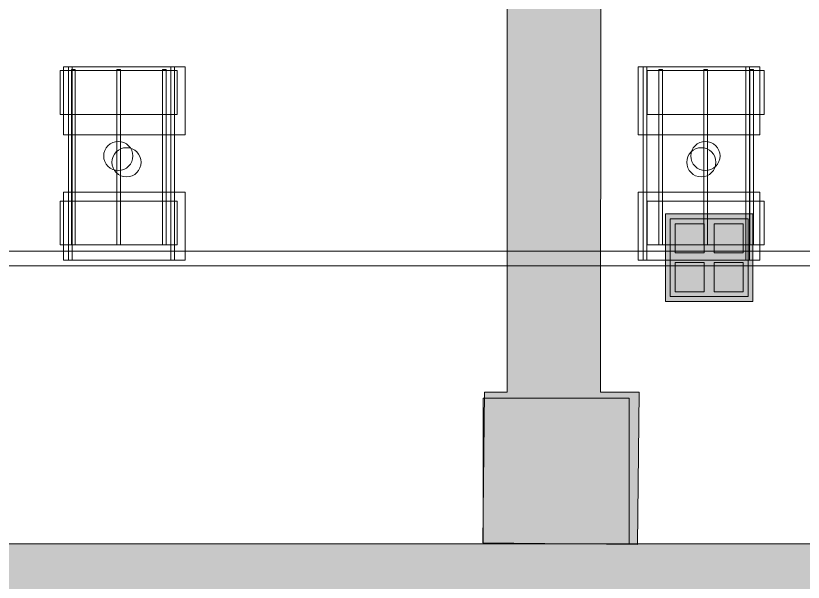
# Model space of a CAD drawing. Header units: inches. Extents: x -10671 to 1761, y -674 to 7170.
# Drawn here: x -3183.2 to -2859.6, y 964.8 to 1197.8 of the extents above; entities that cross this region are included whole.
import ezdxf

# ---------------------------------------------------------------- set-up
doc = ezdxf.new("R2010")
doc.units = ezdxf.units.IN
doc.header["$LTSCALE"] = 19.2
doc.header["$MEASUREMENT"] = 0
for name, color, linetype, lineweight, true_color in [('DWG-bldg-utility box', 3, 'Continuous', 18, 0x00ff00), ('PDF', 6, 'Continuous', 5, 0xff00ff), ('Venue-Ceiling-HVAC', 7, 'Continuous', 5, 0xbbbbbb), ('Venue-NO HANG ZONE', 7, 'Continuous', 15, 0xdd0000), ('Venue-Rigging Steel-High', 7, 'Continuous', 5, 0x800000)]:
    doc.layers.add(name, color=color, linetype=linetype, lineweight=lineweight, true_color=true_color)
doc.layers.add('Venue-Ceiling-Lights', color=7, linetype='Continuous', lineweight=5)
doc.layers.add('Venue-Floor Pockets', color=7, linetype='Continuous', lineweight=5)

# ---------------------------------------------------------------- blocks, each defined once
blk = doc.blocks.new('FLOORBOX')
at = {"layer": 'Venue-Floor Pockets', "linetype": 'Continuous', "lineweight": 0, "true_color": 0xaaaaaa}
blk.add_hatch(color=253, dxfattribs=at).paths.add_polyline_path([(-18, 18), (18, 18), (18, -18), (-18, -18)])
at = {"layer": 'Venue-Floor Pockets', "linetype": 'Continuous', "lineweight": 0, "true_color": 0xbbbbbb}
blk.add_hatch(color=9, dxfattribs=at).paths.add_polyline_path([(-16, 16), (16, 16), (16, -16), (-16, -16)])
at = {"layer": 'Venue-Floor Pockets', "linetype": 'Continuous', "lineweight": 0, "true_color": 0xdddddd}
for points in [[(-14, 14), (-2, 14), (-2, 2), (-14, 2)], [(2, 14), (14, 14), (14, 2), (2, 2)], [(-14, -2), (-2, -2), (-2, -14), (-14, -14)], [(2, -2), (14, -2), (14, -14), (2, -14)]]:
    blk.add_hatch(color=254, dxfattribs=at).paths.add_polyline_path(points)
at = {"layer": 'Venue-Floor Pockets', "color": 7, "linetype": 'Continuous', "lineweight": 5, "flags": 128}
for points in [[(-18, 18), (18, 18), (18, -18), (-18, -18)], [(-16, 16), (16, 16), (16, -16), (-16, -16)], [(-14, 14), (-2, 14), (-2, 2), (-14, 2)], [(2, 14), (14, 14), (14, 2), (2, 2)], [(-14, -2), (-2, -2), (-2, -14), (-14, -14)], [(2, -2), (14, -2), (14, -14), (2, -14)]]:
    blk.add_lwpolyline(points, close=True, dxfattribs=at)
blk = doc.blocks.new('Group-1334-1')
at = {"layer": 'Venue-Ceiling-HVAC'}
for points in [[(-2991.11, 980.57, 360.05), (-2991.11, 980.57, 390.05), (-2991.11, 1040.57, 390.05), (-2991.11, 1040.57, 360.05)], [(-2931.11, 980.57, 360.05), (-2991.11, 980.57, 360.05), (-2991.11, 1040.57, 360.05), (-2931.11, 1040.57, 360.05)], [(-2931.11, 980.57, 390.05), (-2991.11, 980.57, 390.05), (-2991.11, 1040.57, 390.05), (-2931.11, 1040.57, 390.05)], [(-2991.11, 1040.57, 360.05), (-2991.11, 1040.57, 390.05), (-2931.11, 1040.57, 390.05), (-2931.11, 1040.57, 360.05)], [(-2931.11, 1040.57, 360.05), (-2931.11, 1040.57, 390.05), (-2931.11, 980.57, 390.05), (-2931.11, 980.57, 360.05)], [(-2931.11, 980.57, 360.05), (-2931.11, 980.57, 390.05), (-2991.11, 980.57, 390.05), (-2991.11, 980.57, 360.05)]]:
    blk.add_3dface(points, dxfattribs=at)
blk = doc.blocks.new('Group-1521-1')
at = {"layer": 'PDF'}
for points, invisible_edges in [([(-2905.7, 1138.95, 398), (-2904.8, 1143.45, 398), (-2902.11, 1145.66, 398), (-2905.7, 1138.95, 398)], 15), ([(-2905.7, 1138.95, 398), (-2902.11, 1145.66, 398), (-2897.52, 1145.66, 398), (-2905.7, 1138.95, 398)], 15), ([(-2905.7, 1138.95, 398), (-2897.52, 1145.66, 398), (-2893.93, 1138.95, 398), (-2905.7, 1138.95, 398)], 15), ([(-2902.11, 1145.66, 388), (-2904.8, 1143.45, 388), (-2905.7, 1141.29, 388), (-2902.11, 1145.66, 388)], 15), ([(-2893.93, 1141.29, 388), (-2902.11, 1145.66, 388), (-2905.7, 1141.29, 388), (-2893.93, 1141.29, 388)], 15), ([(-2904.8, 1143.45, 398), (-2904.05, 1144.36, 398), (-2902.11, 1145.66, 398), (-2904.8, 1143.45, 398)], 14), ([(-2902.11, 1145.66, 388), (-2904.05, 1144.36, 388), (-2904.8, 1143.45, 388), (-2902.11, 1145.66, 388)], 13), ([(-2904.05, 1144.36, 398), (-2903.15, 1145.11, 398), (-2902.11, 1145.66, 398), (-2904.05, 1144.36, 398)], 12), ([(-2902.11, 1145.66, 388), (-2903.15, 1145.11, 388), (-2904.05, 1144.36, 388), (-2902.11, 1145.66, 388)], 12), ([(-2902.11, 1145.66, 398), (-2900.98, 1146, 398), (-2899.81, 1146.12, 398), (-2902.11, 1145.66, 398)], 12), ([(-2902.11, 1145.66, 398), (-2899.81, 1146.12, 398), (-2897.52, 1145.66, 398), (-2902.11, 1145.66, 398)], 15), ([(-2899.81, 1146.12, 388), (-2900.98, 1146, 388), (-2902.11, 1145.66, 388), (-2899.81, 1146.12, 388)], 12), ([(-2897.52, 1145.66, 388), (-2899.81, 1146.12, 388), (-2902.11, 1145.66, 388), (-2897.52, 1145.66, 388)], 15), ([(-2893.93, 1141.29, 388), (-2897.52, 1145.66, 388), (-2902.11, 1145.66, 388), (-2893.93, 1141.29, 388)], 15), ([(-2899.81, 1146.12, 398), (-2898.64, 1146, 398), (-2897.52, 1145.66, 398), (-2899.81, 1146.12, 398)], 12), ([(-2897.52, 1145.66, 388), (-2898.64, 1146, 388), (-2899.81, 1146.12, 388), (-2897.52, 1145.66, 388)], 12), ([(-2897.52, 1145.66, 398), (-2896.48, 1145.11, 398), (-2895.57, 1144.36, 398), (-2897.52, 1145.66, 398)], 12), ([(-2897.52, 1145.66, 398), (-2895.57, 1144.36, 398), (-2894.82, 1143.45, 398), (-2897.52, 1145.66, 398)], 13), ([(-2897.52, 1145.66, 398), (-2894.82, 1143.45, 398), (-2893.93, 1138.95, 398), (-2897.52, 1145.66, 398)], 15), ([(-2895.57, 1144.36, 388), (-2896.48, 1145.11, 388), (-2897.52, 1145.66, 388), (-2895.57, 1144.36, 388)], 12), ([(-2894.82, 1143.45, 388), (-2895.57, 1144.36, 388), (-2897.52, 1145.66, 388), (-2894.82, 1143.45, 388)], 14), ([(-2893.93, 1141.29, 388), (-2894.82, 1143.45, 388), (-2897.52, 1145.66, 388), (-2893.93, 1141.29, 388)], 15), ([(-2905.7, 1141.29, 398), (-2905.36, 1142.42, 398), (-2904.8, 1143.45, 398), (-2905.7, 1141.29, 398)], 12), ([(-2905.7, 1138.95, 398), (-2905.7, 1141.29, 398), (-2904.8, 1143.45, 398), (-2905.7, 1138.95, 398)], 15), ([(-2904.8, 1143.45, 388), (-2905.36, 1142.42, 388), (-2905.7, 1141.29, 388), (-2904.8, 1143.45, 388)], 12), ([(-2894.82, 1143.45, 398), (-2894.27, 1142.42, 398), (-2893.93, 1141.29, 398), (-2894.82, 1143.45, 398)], 12), ([(-2894.82, 1143.45, 398), (-2893.93, 1141.29, 398), (-2893.93, 1138.95, 398), (-2894.82, 1143.45, 398)], 15), ([(-2893.93, 1141.29, 388), (-2894.27, 1142.42, 388), (-2894.82, 1143.45, 388), (-2893.93, 1141.29, 388)], 12), ([(-2905.7, 1138.95, 398), (-2905.81, 1140.12, 398), (-2905.7, 1141.29, 398), (-2905.7, 1138.95, 398)], 12), ([(-2905.7, 1141.29, 388), (-2905.81, 1140.12, 388), (-2905.7, 1138.95, 388), (-2905.7, 1141.29, 388)], 12), ([(-2905.7, 1141.29, 388), (-2905.7, 1138.95, 388), (-2904.8, 1136.79, 388), (-2905.7, 1141.29, 388)], 15), ([(-2905.7, 1141.29, 388), (-2904.8, 1136.79, 388), (-2902.11, 1134.58, 388), (-2905.7, 1141.29, 388)], 15), ([(-2905.7, 1141.29, 388), (-2902.11, 1134.58, 388), (-2897.52, 1134.58, 388), (-2905.7, 1141.29, 388)], 15), ([(-2905.7, 1141.29, 388), (-2897.52, 1134.58, 388), (-2893.93, 1141.29, 388), (-2905.7, 1141.29, 388)], 15), ([(-2897.52, 1134.58, 388), (-2894.82, 1136.79, 388), (-2893.93, 1141.29, 388), (-2897.52, 1134.58, 388)], 15), ([(-2894.82, 1136.79, 388), (-2893.93, 1138.95, 388), (-2893.93, 1141.29, 388), (-2894.82, 1136.79, 388)], 15), ([(-2893.93, 1141.29, 398), (-2893.81, 1140.12, 398), (-2893.93, 1138.95, 398), (-2893.93, 1141.29, 398)], 12), ([(-2893.93, 1138.95, 388), (-2893.81, 1140.12, 388), (-2893.93, 1141.29, 388), (-2893.93, 1138.95, 388)], 12), ([(-2904.8, 1136.79, 398), (-2905.36, 1137.82, 398), (-2905.7, 1138.95, 398), (-2904.8, 1136.79, 398)], 12), ([(-2902.11, 1134.58, 398), (-2904.8, 1136.79, 398), (-2905.7, 1138.95, 398), (-2902.11, 1134.58, 398)], 15), ([(-2893.93, 1138.95, 398), (-2902.11, 1134.58, 398), (-2905.7, 1138.95, 398), (-2893.93, 1138.95, 398)], 15), ([(-2905.7, 1138.95, 388), (-2905.36, 1137.82, 388), (-2904.8, 1136.79, 388), (-2905.7, 1138.95, 388)], 12), ([(-2902.11, 1134.58, 398), (-2904.05, 1135.88, 398), (-2904.8, 1136.79, 398), (-2902.11, 1134.58, 398)], 13), ([(-2904.8, 1136.79, 388), (-2904.05, 1135.88, 388), (-2902.11, 1134.58, 388), (-2904.8, 1136.79, 388)], 14), ([(-2893.93, 1138.95, 398), (-2897.52, 1134.58, 398), (-2902.11, 1134.58, 398), (-2893.93, 1138.95, 398)], 15), ([(-2893.93, 1138.95, 398), (-2894.82, 1136.79, 398), (-2897.52, 1134.58, 398), (-2893.93, 1138.95, 398)], 15), ([(-2894.82, 1136.79, 398), (-2895.57, 1135.88, 398), (-2897.52, 1134.58, 398), (-2894.82, 1136.79, 398)], 14), ([(-2897.52, 1134.58, 388), (-2895.57, 1135.88, 388), (-2894.82, 1136.79, 388), (-2897.52, 1134.58, 388)], 13), ([(-2893.93, 1138.95, 398), (-2894.27, 1137.82, 398), (-2894.82, 1136.79, 398), (-2893.93, 1138.95, 398)], 12), ([(-2894.82, 1136.79, 388), (-2894.27, 1137.82, 388), (-2893.93, 1138.95, 388), (-2894.82, 1136.79, 388)], 12), ([(-2902.11, 1134.58, 398), (-2903.15, 1135.13, 398), (-2904.05, 1135.88, 398), (-2902.11, 1134.58, 398)], 12), ([(-2904.05, 1135.88, 388), (-2903.15, 1135.13, 388), (-2902.11, 1134.58, 388), (-2904.05, 1135.88, 388)], 12), ([(-2899.81, 1134.12, 398), (-2900.98, 1134.24, 398), (-2902.11, 1134.58, 398), (-2899.81, 1134.12, 398)], 12), ([(-2897.52, 1134.58, 398), (-2899.81, 1134.12, 398), (-2902.11, 1134.58, 398), (-2897.52, 1134.58, 398)], 15), ([(-2902.11, 1134.58, 388), (-2900.98, 1134.24, 388), (-2899.81, 1134.12, 388), (-2902.11, 1134.58, 388)], 12), ([(-2902.11, 1134.58, 388), (-2899.81, 1134.12, 388), (-2897.52, 1134.58, 388), (-2902.11, 1134.58, 388)], 15), ([(-2897.52, 1134.58, 398), (-2898.64, 1134.24, 398), (-2899.81, 1134.12, 398), (-2897.52, 1134.58, 398)], 12), ([(-2899.81, 1134.12, 388), (-2898.64, 1134.24, 388), (-2897.52, 1134.58, 388), (-2899.81, 1134.12, 388)], 12), ([(-2895.57, 1135.88, 398), (-2896.48, 1135.13, 398), (-2897.52, 1134.58, 398), (-2895.57, 1135.88, 398)], 12), ([(-2897.52, 1134.58, 388), (-2896.48, 1135.13, 388), (-2895.57, 1135.88, 388), (-2897.52, 1134.58, 388)], 12)]:
    blk.add_3dface(points, dxfattribs=dict(at, invisible_edges=invisible_edges))
for points in [[(-2903.15, 1145.11, 388), (-2903.15, 1145.11, 398), (-2902.11, 1145.66, 398), (-2902.11, 1145.66, 388)], [(-2902.11, 1145.66, 388), (-2902.11, 1145.66, 398), (-2900.98, 1146, 398), (-2900.98, 1146, 388)], [(-2900.98, 1146, 388), (-2900.98, 1146, 398), (-2899.81, 1146.12, 398), (-2899.81, 1146.12, 388)], [(-2899.81, 1146.12, 388), (-2899.81, 1146.12, 398), (-2898.64, 1146, 398), (-2898.64, 1146, 388)], [(-2898.64, 1146, 388), (-2898.64, 1146, 398), (-2897.52, 1145.66, 398), (-2897.52, 1145.66, 388)], [(-2897.52, 1145.66, 388), (-2897.52, 1145.66, 398), (-2896.48, 1145.11, 398), (-2896.48, 1145.11, 388)], [(-2905.7, 1141.29, 388), (-2905.7, 1141.29, 398), (-2905.36, 1142.42, 398), (-2905.36, 1142.42, 388)], [(-2905.36, 1142.42, 388), (-2905.36, 1142.42, 398), (-2904.8, 1143.45, 398), (-2904.8, 1143.45, 388)], [(-2904.8, 1143.45, 388), (-2904.8, 1143.45, 398), (-2904.05, 1144.36, 398), (-2904.05, 1144.36, 388)], [(-2904.05, 1144.36, 388), (-2904.05, 1144.36, 398), (-2903.15, 1145.11, 398), (-2903.15, 1145.11, 388)], [(-2896.48, 1145.11, 388), (-2896.48, 1145.11, 398), (-2895.57, 1144.36, 398), (-2895.57, 1144.36, 388)], [(-2895.57, 1144.36, 388), (-2895.57, 1144.36, 398), (-2894.82, 1143.45, 398), (-2894.82, 1143.45, 388)], [(-2894.82, 1143.45, 388), (-2894.82, 1143.45, 398), (-2894.27, 1142.42, 398), (-2894.27, 1142.42, 388)], [(-2894.27, 1142.42, 388), (-2894.27, 1142.42, 398), (-2893.93, 1141.29, 398), (-2893.93, 1141.29, 388)], [(-2905.81, 1140.12, 388), (-2905.81, 1140.12, 398), (-2905.7, 1141.29, 398), (-2905.7, 1141.29, 388)], [(-2905.7, 1138.95, 388), (-2905.7, 1138.95, 398), (-2905.81, 1140.12, 398), (-2905.81, 1140.12, 388)], [(-2893.93, 1141.29, 388), (-2893.93, 1141.29, 398), (-2893.81, 1140.12, 398), (-2893.81, 1140.12, 388)], [(-2893.81, 1140.12, 388), (-2893.81, 1140.12, 398), (-2893.93, 1138.95, 398), (-2893.93, 1138.95, 388)], [(-2905.36, 1137.82, 388), (-2905.36, 1137.82, 398), (-2905.7, 1138.95, 398), (-2905.7, 1138.95, 388)], [(-2904.8, 1136.79, 388), (-2904.8, 1136.79, 398), (-2905.36, 1137.82, 398), (-2905.36, 1137.82, 388)], [(-2904.05, 1135.88, 388), (-2904.05, 1135.88, 398), (-2904.8, 1136.79, 398), (-2904.8, 1136.79, 388)], [(-2894.82, 1136.79, 388), (-2894.82, 1136.79, 398), (-2895.57, 1135.88, 398), (-2895.57, 1135.88, 388)], [(-2894.27, 1137.82, 388), (-2894.27, 1137.82, 398), (-2894.82, 1136.79, 398), (-2894.82, 1136.79, 388)], [(-2893.93, 1138.95, 388), (-2893.93, 1138.95, 398), (-2894.27, 1137.82, 398), (-2894.27, 1137.82, 388)], [(-2903.15, 1135.13, 388), (-2903.15, 1135.13, 398), (-2904.05, 1135.88, 398), (-2904.05, 1135.88, 388)], [(-2902.11, 1134.58, 388), (-2902.11, 1134.58, 398), (-2903.15, 1135.13, 398), (-2903.15, 1135.13, 388)], [(-2900.98, 1134.24, 388), (-2900.98, 1134.24, 398), (-2902.11, 1134.58, 398), (-2902.11, 1134.58, 388)], [(-2899.81, 1134.12, 388), (-2899.81, 1134.12, 398), (-2900.98, 1134.24, 398), (-2900.98, 1134.24, 388)], [(-2898.64, 1134.24, 388), (-2898.64, 1134.24, 398), (-2899.81, 1134.12, 398), (-2899.81, 1134.12, 388)], [(-2897.52, 1134.58, 388), (-2897.52, 1134.58, 398), (-2898.64, 1134.24, 398), (-2898.64, 1134.24, 388)], [(-2896.48, 1135.13, 388), (-2896.48, 1135.13, 398), (-2897.52, 1134.58, 398), (-2897.52, 1134.58, 388)], [(-2895.57, 1135.88, 388), (-2895.57, 1135.88, 398), (-2896.48, 1135.13, 398), (-2896.48, 1135.13, 388)]]:
    blk.add_3dface(points, dxfattribs=at)
blk = doc.blocks.new('Group-1522-1')
at = {"layer": 'PDF'}
for points in [[(-2923.69, 1175.22, 393.91), (-2923.69, 1175.22, 397.91), (-2875.69, 1175.22, 397.91), (-2875.69, 1175.22, 393.91)], [(-2923.69, 1157.22, 393.91), (-2923.69, 1157.22, 397.91), (-2923.69, 1175.22, 397.91), (-2923.69, 1175.22, 393.91)], [(-2875.69, 1175.22, 397.91), (-2923.69, 1175.22, 397.91), (-2923.69, 1157.22, 397.91), (-2875.69, 1157.22, 397.91)], [(-2875.69, 1157.22, 393.91), (-2923.69, 1157.22, 393.91), (-2923.69, 1175.22, 393.91), (-2875.69, 1175.22, 393.91)], [(-2875.69, 1175.22, 393.91), (-2875.69, 1175.22, 397.91), (-2875.69, 1157.22, 397.91), (-2875.69, 1157.22, 393.91)], [(-2875.69, 1157.22, 393.91), (-2875.69, 1157.22, 397.91), (-2923.69, 1157.22, 397.91), (-2923.69, 1157.22, 393.91)]]:
    blk.add_3dface(points, dxfattribs=at)
blk = doc.blocks.new('Group-1523-1')
at = {"layer": 'PDF'}
for points in [[(-2881.58, 1175.62, 397.97), (-2881.58, 1175.62, 398.97), (-2880.08, 1175.62, 398.97), (-2880.08, 1175.62, 397.97)], [(-2881.58, 1103.62, 397.97), (-2881.58, 1103.62, 398.97), (-2881.58, 1175.62, 398.97), (-2881.58, 1175.62, 397.97)], [(-2880.08, 1175.62, 398.97), (-2881.58, 1175.62, 398.97), (-2881.58, 1103.62, 398.97), (-2880.08, 1103.62, 398.97)], [(-2880.08, 1103.62, 397.97), (-2881.58, 1103.62, 397.97), (-2881.58, 1175.62, 397.97), (-2880.08, 1175.62, 397.97)], [(-2880.08, 1175.62, 397.97), (-2880.08, 1175.62, 398.97), (-2880.08, 1103.62, 398.97), (-2880.08, 1103.62, 397.97)], [(-2880.08, 1103.62, 397.97), (-2880.08, 1103.62, 398.97), (-2881.58, 1103.62, 398.97), (-2881.58, 1103.62, 397.97)]]:
    blk.add_3dface(points, dxfattribs=at)
blk = doc.blocks.new('Group-1524-1')
at = {"layer": 'PDF'}
for points in [[(-2900.4, 1175.62, 397.97), (-2900.4, 1175.62, 398.97), (-2898.9, 1175.62, 398.97), (-2898.9, 1175.62, 397.97)], [(-2900.4, 1103.62, 397.97), (-2900.4, 1103.62, 398.97), (-2900.4, 1175.62, 398.97), (-2900.4, 1175.62, 397.97)], [(-2898.9, 1175.62, 398.97), (-2900.4, 1175.62, 398.97), (-2900.4, 1103.62, 398.97), (-2898.9, 1103.62, 398.97)], [(-2898.9, 1103.62, 397.97), (-2900.4, 1103.62, 397.97), (-2900.4, 1175.62, 397.97), (-2898.9, 1175.62, 397.97)], [(-2898.9, 1175.62, 397.97), (-2898.9, 1175.62, 398.97), (-2898.9, 1103.62, 398.97), (-2898.9, 1103.62, 397.97)], [(-2898.9, 1103.62, 397.97), (-2898.9, 1103.62, 398.97), (-2900.4, 1103.62, 398.97), (-2900.4, 1103.62, 397.97)]]:
    blk.add_3dface(points, dxfattribs=at)
blk = doc.blocks.new('Group-1525-1')
at = {"layer": 'PDF'}
for points in [[(-2919, 1175.62, 397.97), (-2919, 1175.62, 398.97), (-2917.5, 1175.62, 398.97), (-2917.5, 1175.62, 397.97)], [(-2919, 1103.62, 397.97), (-2919, 1103.62, 398.97), (-2919, 1175.62, 398.97), (-2919, 1175.62, 397.97)], [(-2917.5, 1175.62, 398.97), (-2919, 1175.62, 398.97), (-2919, 1103.62, 398.97), (-2917.5, 1103.62, 398.97)], [(-2917.5, 1103.62, 397.97), (-2919, 1103.62, 397.97), (-2919, 1175.62, 397.97), (-2917.5, 1175.62, 397.97)], [(-2917.5, 1175.62, 397.97), (-2917.5, 1175.62, 398.97), (-2917.5, 1103.62, 398.97), (-2917.5, 1103.62, 397.97)], [(-2917.5, 1103.62, 397.97), (-2917.5, 1103.62, 398.97), (-2919, 1103.62, 398.97), (-2919, 1103.62, 397.97)]]:
    blk.add_3dface(points, dxfattribs=at)
blk = doc.blocks.new('Group-1526-1')
at = {"layer": 'PDF'}
for points in [[(-2923.69, 1121.59, 393.91), (-2923.69, 1121.59, 397.91), (-2875.69, 1121.59, 397.91), (-2875.69, 1121.59, 393.91)], [(-2923.69, 1103.59, 393.91), (-2923.69, 1103.59, 397.91), (-2923.69, 1121.59, 397.91), (-2923.69, 1121.59, 393.91)], [(-2875.69, 1121.59, 397.91), (-2923.69, 1121.59, 397.91), (-2923.69, 1103.59, 397.91), (-2875.69, 1103.59, 397.91)], [(-2875.69, 1103.59, 393.91), (-2923.69, 1103.59, 393.91), (-2923.69, 1121.59, 393.91), (-2875.69, 1121.59, 393.91)], [(-2875.69, 1121.59, 393.91), (-2875.69, 1121.59, 397.91), (-2875.69, 1103.59, 397.91), (-2875.69, 1103.59, 393.91)], [(-2875.69, 1103.59, 393.91), (-2875.69, 1103.59, 397.91), (-2923.69, 1103.59, 397.91), (-2923.69, 1103.59, 393.91)]]:
    blk.add_3dface(points, dxfattribs=at)
blk = doc.blocks.new('Group-1527-1')
at = {"layer": 'PDF'}
for name in ['Group-1522-1', 'Group-1525-1', 'Group-1524-1', 'Group-1523-1', 'Group-1521-1', 'Group-1526-1']:
    blk.add_blockref(name, (0, 0), dxfattribs=at)
blk = doc.blocks.new('Group-1605-1')
at = {"layer": 'PDF'}
for points, invisible_edges in [([(-3146.96, 1141.29, 398), (-3145.32, 1144.36, 398), (-3143.37, 1145.66, 398), (-3146.96, 1141.29, 398)], 15), ([(-3145.32, 1135.88, 398), (-3146.96, 1141.29, 398), (-3143.37, 1145.66, 398), (-3145.32, 1135.88, 398)], 15), ([(-3142.25, 1146, 388), (-3143.37, 1145.66, 388), (-3145.32, 1144.36, 388), (-3142.25, 1146, 388)], 14), ([(-3138.78, 1145.66, 388), (-3142.25, 1146, 388), (-3145.32, 1144.36, 388), (-3138.78, 1145.66, 388)], 15), ([(-3145.32, 1144.36, 398), (-3144.41, 1145.11, 398), (-3143.37, 1145.66, 398), (-3145.32, 1144.36, 398)], 12), ([(-3143.37, 1145.66, 398), (-3138.78, 1134.58, 398), (-3145.32, 1135.88, 398), (-3143.37, 1145.66, 398)], 15), ([(-3143.37, 1145.66, 388), (-3144.41, 1145.11, 388), (-3145.32, 1144.36, 388), (-3143.37, 1145.66, 388)], 12), ([(-3143.37, 1134.58, 388), (-3138.78, 1145.66, 388), (-3145.32, 1144.36, 388), (-3143.37, 1134.58, 388)], 15), ([(-3143.37, 1145.66, 398), (-3142.25, 1146, 398), (-3139.91, 1146, 398), (-3143.37, 1145.66, 398)], 14), ([(-3143.37, 1145.66, 398), (-3139.91, 1146, 398), (-3136.83, 1144.36, 398), (-3143.37, 1145.66, 398)], 15), ([(-3143.37, 1145.66, 398), (-3136.83, 1144.36, 398), (-3138.78, 1134.58, 398), (-3143.37, 1145.66, 398)], 15), ([(-3143.37, 1134.58, 388), (-3136.83, 1135.88, 388), (-3138.78, 1145.66, 388), (-3143.37, 1134.58, 388)], 15), ([(-3142.25, 1146, 398), (-3141.08, 1146.12, 398), (-3139.91, 1146, 398), (-3142.25, 1146, 398)], 12), ([(-3139.91, 1146, 388), (-3141.08, 1146.12, 388), (-3142.25, 1146, 388), (-3139.91, 1146, 388)], 12), ([(-3138.78, 1145.66, 388), (-3139.91, 1146, 388), (-3142.25, 1146, 388), (-3138.78, 1145.66, 388)], 14), ([(-3139.91, 1146, 398), (-3138.78, 1145.66, 398), (-3136.83, 1144.36, 398), (-3139.91, 1146, 398)], 14), ([(-3138.78, 1145.66, 398), (-3137.74, 1145.11, 398), (-3136.83, 1144.36, 398), (-3138.78, 1145.66, 398)], 12), ([(-3136.83, 1144.36, 388), (-3137.74, 1145.11, 388), (-3138.78, 1145.66, 388), (-3136.83, 1144.36, 388)], 12), ([(-3135.19, 1141.29, 388), (-3136.83, 1144.36, 388), (-3138.78, 1145.66, 388), (-3135.19, 1141.29, 388)], 15), ([(-3136.83, 1135.88, 388), (-3135.19, 1141.29, 388), (-3138.78, 1145.66, 388), (-3136.83, 1135.88, 388)], 15), ([(-3146.96, 1141.29, 398), (-3146.07, 1143.45, 398), (-3145.32, 1144.36, 398), (-3146.96, 1141.29, 398)], 13), ([(-3145.32, 1144.36, 388), (-3146.07, 1143.45, 388), (-3146.96, 1141.29, 388), (-3145.32, 1144.36, 388)], 14), ([(-3145.32, 1144.36, 388), (-3146.96, 1141.29, 388), (-3146.96, 1138.95, 388), (-3145.32, 1144.36, 388)], 15), ([(-3145.32, 1144.36, 388), (-3146.96, 1138.95, 388), (-3143.37, 1134.58, 388), (-3145.32, 1144.36, 388)], 15), ([(-3146.96, 1141.29, 398), (-3146.62, 1142.42, 398), (-3146.07, 1143.45, 398), (-3146.96, 1141.29, 398)], 12), ([(-3146.07, 1143.45, 388), (-3146.62, 1142.42, 388), (-3146.96, 1141.29, 388), (-3146.07, 1143.45, 388)], 12), ([(-3136.83, 1144.36, 398), (-3135.19, 1138.95, 398), (-3138.78, 1134.58, 398), (-3136.83, 1144.36, 398)], 15), ([(-3136.83, 1144.36, 398), (-3136.09, 1143.45, 398), (-3135.19, 1141.29, 398), (-3136.83, 1144.36, 398)], 14), ([(-3136.83, 1144.36, 398), (-3135.19, 1141.29, 398), (-3135.19, 1138.95, 398), (-3136.83, 1144.36, 398)], 15), ([(-3135.19, 1141.29, 388), (-3136.09, 1143.45, 388), (-3136.83, 1144.36, 388), (-3135.19, 1141.29, 388)], 13), ([(-3136.09, 1143.45, 398), (-3135.53, 1142.42, 398), (-3135.19, 1141.29, 398), (-3136.09, 1143.45, 398)], 12), ([(-3135.19, 1141.29, 388), (-3135.53, 1142.42, 388), (-3136.09, 1143.45, 388), (-3135.19, 1141.29, 388)], 12), ([(-3146.96, 1138.95, 398), (-3147.08, 1140.12, 398), (-3146.96, 1141.29, 398), (-3146.96, 1138.95, 398)], 12), ([(-3146.96, 1141.29, 388), (-3147.08, 1140.12, 388), (-3146.96, 1138.95, 388), (-3146.96, 1141.29, 388)], 12), ([(-3145.32, 1135.88, 398), (-3146.96, 1138.95, 398), (-3146.96, 1141.29, 398), (-3145.32, 1135.88, 398)], 15), ([(-3136.83, 1135.88, 388), (-3135.19, 1138.95, 388), (-3135.19, 1141.29, 388), (-3136.83, 1135.88, 388)], 15), ([(-3135.19, 1141.29, 398), (-3135.08, 1140.12, 398), (-3135.19, 1138.95, 398), (-3135.19, 1141.29, 398)], 12), ([(-3135.19, 1138.95, 388), (-3135.08, 1140.12, 388), (-3135.19, 1141.29, 388), (-3135.19, 1138.95, 388)], 12), ([(-3146.07, 1136.79, 398), (-3146.62, 1137.82, 398), (-3146.96, 1138.95, 398), (-3146.07, 1136.79, 398)], 12), ([(-3145.32, 1135.88, 398), (-3146.07, 1136.79, 398), (-3146.96, 1138.95, 398), (-3145.32, 1135.88, 398)], 14), ([(-3146.96, 1138.95, 388), (-3146.62, 1137.82, 388), (-3146.07, 1136.79, 388), (-3146.96, 1138.95, 388)], 12), ([(-3146.96, 1138.95, 388), (-3146.07, 1136.79, 388), (-3145.32, 1135.88, 388), (-3146.96, 1138.95, 388)], 13), ([(-3146.96, 1138.95, 388), (-3145.32, 1135.88, 388), (-3143.37, 1134.58, 388), (-3146.96, 1138.95, 388)], 15), ([(-3135.19, 1138.95, 398), (-3136.83, 1135.88, 398), (-3138.78, 1134.58, 398), (-3135.19, 1138.95, 398)], 15), ([(-3135.19, 1138.95, 398), (-3136.09, 1136.79, 398), (-3136.83, 1135.88, 398), (-3135.19, 1138.95, 398)], 13), ([(-3136.83, 1135.88, 388), (-3136.09, 1136.79, 388), (-3135.19, 1138.95, 388), (-3136.83, 1135.88, 388)], 14), ([(-3135.19, 1138.95, 398), (-3135.53, 1137.82, 398), (-3136.09, 1136.79, 398), (-3135.19, 1138.95, 398)], 12), ([(-3136.09, 1136.79, 388), (-3135.53, 1137.82, 388), (-3135.19, 1138.95, 388), (-3136.09, 1136.79, 388)], 12), ([(-3143.37, 1134.58, 398), (-3144.41, 1135.13, 398), (-3145.32, 1135.88, 398), (-3143.37, 1134.58, 398)], 12), ([(-3142.25, 1134.24, 398), (-3143.37, 1134.58, 398), (-3145.32, 1135.88, 398), (-3142.25, 1134.24, 398)], 14), ([(-3138.78, 1134.58, 398), (-3142.25, 1134.24, 398), (-3145.32, 1135.88, 398), (-3138.78, 1134.58, 398)], 15), ([(-3145.32, 1135.88, 388), (-3144.41, 1135.13, 388), (-3143.37, 1134.58, 388), (-3145.32, 1135.88, 388)], 12), ([(-3143.37, 1134.58, 388), (-3139.91, 1134.24, 388), (-3136.83, 1135.88, 388), (-3143.37, 1134.58, 388)], 15), ([(-3143.37, 1134.58, 388), (-3142.25, 1134.24, 388), (-3139.91, 1134.24, 388), (-3143.37, 1134.58, 388)], 14), ([(-3138.78, 1134.58, 398), (-3139.91, 1134.24, 398), (-3142.25, 1134.24, 398), (-3138.78, 1134.58, 398)], 14), ([(-3139.91, 1134.24, 398), (-3141.08, 1134.12, 398), (-3142.25, 1134.24, 398), (-3139.91, 1134.24, 398)], 12), ([(-3142.25, 1134.24, 388), (-3141.08, 1134.12, 388), (-3139.91, 1134.24, 388), (-3142.25, 1134.24, 388)], 12), ([(-3139.91, 1134.24, 388), (-3138.78, 1134.58, 388), (-3136.83, 1135.88, 388), (-3139.91, 1134.24, 388)], 14), ([(-3136.83, 1135.88, 398), (-3137.74, 1135.13, 398), (-3138.78, 1134.58, 398), (-3136.83, 1135.88, 398)], 12), ([(-3138.78, 1134.58, 388), (-3137.74, 1135.13, 388), (-3136.83, 1135.88, 388), (-3138.78, 1134.58, 388)], 12)]:
    blk.add_3dface(points, dxfattribs=dict(at, invisible_edges=invisible_edges))
for points in [[(-3144.41, 1145.11, 388), (-3144.41, 1145.11, 398), (-3143.37, 1145.66, 398), (-3143.37, 1145.66, 388)], [(-3143.37, 1145.66, 388), (-3143.37, 1145.66, 398), (-3142.25, 1146, 398), (-3142.25, 1146, 388)], [(-3142.25, 1146, 388), (-3142.25, 1146, 398), (-3141.08, 1146.12, 398), (-3141.08, 1146.12, 388)], [(-3141.08, 1146.12, 388), (-3141.08, 1146.12, 398), (-3139.91, 1146, 398), (-3139.91, 1146, 388)], [(-3139.91, 1146, 388), (-3139.91, 1146, 398), (-3138.78, 1145.66, 398), (-3138.78, 1145.66, 388)], [(-3138.78, 1145.66, 388), (-3138.78, 1145.66, 398), (-3137.74, 1145.11, 398), (-3137.74, 1145.11, 388)], [(-3146.96, 1141.29, 388), (-3146.96, 1141.29, 398), (-3146.62, 1142.42, 398), (-3146.62, 1142.42, 388)], [(-3146.62, 1142.42, 388), (-3146.62, 1142.42, 398), (-3146.07, 1143.45, 398), (-3146.07, 1143.45, 388)], [(-3146.07, 1143.45, 388), (-3146.07, 1143.45, 398), (-3145.32, 1144.36, 398), (-3145.32, 1144.36, 388)], [(-3145.32, 1144.36, 388), (-3145.32, 1144.36, 398), (-3144.41, 1145.11, 398), (-3144.41, 1145.11, 388)], [(-3137.74, 1145.11, 388), (-3137.74, 1145.11, 398), (-3136.83, 1144.36, 398), (-3136.83, 1144.36, 388)], [(-3136.83, 1144.36, 388), (-3136.83, 1144.36, 398), (-3136.09, 1143.45, 398), (-3136.09, 1143.45, 388)], [(-3136.09, 1143.45, 388), (-3136.09, 1143.45, 398), (-3135.53, 1142.42, 398), (-3135.53, 1142.42, 388)], [(-3135.53, 1142.42, 388), (-3135.53, 1142.42, 398), (-3135.19, 1141.29, 398), (-3135.19, 1141.29, 388)], [(-3147.08, 1140.12, 388), (-3147.08, 1140.12, 398), (-3146.96, 1141.29, 398), (-3146.96, 1141.29, 388)], [(-3146.96, 1138.95, 388), (-3146.96, 1138.95, 398), (-3147.08, 1140.12, 398), (-3147.08, 1140.12, 388)], [(-3135.19, 1141.29, 388), (-3135.19, 1141.29, 398), (-3135.08, 1140.12, 398), (-3135.08, 1140.12, 388)], [(-3135.08, 1140.12, 388), (-3135.08, 1140.12, 398), (-3135.19, 1138.95, 398), (-3135.19, 1138.95, 388)], [(-3146.62, 1137.82, 388), (-3146.62, 1137.82, 398), (-3146.96, 1138.95, 398), (-3146.96, 1138.95, 388)], [(-3146.07, 1136.79, 388), (-3146.07, 1136.79, 398), (-3146.62, 1137.82, 398), (-3146.62, 1137.82, 388)], [(-3145.32, 1135.88, 388), (-3145.32, 1135.88, 398), (-3146.07, 1136.79, 398), (-3146.07, 1136.79, 388)], [(-3136.09, 1136.79, 388), (-3136.09, 1136.79, 398), (-3136.83, 1135.88, 398), (-3136.83, 1135.88, 388)], [(-3135.53, 1137.82, 388), (-3135.53, 1137.82, 398), (-3136.09, 1136.79, 398), (-3136.09, 1136.79, 388)], [(-3135.19, 1138.95, 388), (-3135.19, 1138.95, 398), (-3135.53, 1137.82, 398), (-3135.53, 1137.82, 388)], [(-3144.41, 1135.13, 388), (-3144.41, 1135.13, 398), (-3145.32, 1135.88, 398), (-3145.32, 1135.88, 388)], [(-3143.37, 1134.58, 388), (-3143.37, 1134.58, 398), (-3144.41, 1135.13, 398), (-3144.41, 1135.13, 388)], [(-3142.25, 1134.24, 388), (-3142.25, 1134.24, 398), (-3143.37, 1134.58, 398), (-3143.37, 1134.58, 388)], [(-3141.08, 1134.12, 388), (-3141.08, 1134.12, 398), (-3142.25, 1134.24, 398), (-3142.25, 1134.24, 388)], [(-3139.91, 1134.24, 388), (-3139.91, 1134.24, 398), (-3141.08, 1134.12, 398), (-3141.08, 1134.12, 388)], [(-3138.78, 1134.58, 388), (-3138.78, 1134.58, 398), (-3139.91, 1134.24, 398), (-3139.91, 1134.24, 388)], [(-3137.74, 1135.13, 388), (-3137.74, 1135.13, 398), (-3138.78, 1134.58, 398), (-3138.78, 1134.58, 388)], [(-3136.83, 1135.88, 388), (-3136.83, 1135.88, 398), (-3137.74, 1135.13, 398), (-3137.74, 1135.13, 388)]]:
    blk.add_3dface(points, dxfattribs=at)
blk = doc.blocks.new('Group-1606-1')
at = {"layer": 'PDF'}
for points in [[(-3164.95, 1175.22, 393.91), (-3164.95, 1175.22, 397.91), (-3116.95, 1175.22, 397.91), (-3116.95, 1175.22, 393.91)], [(-3164.95, 1157.22, 393.91), (-3164.95, 1157.22, 397.91), (-3164.95, 1175.22, 397.91), (-3164.95, 1175.22, 393.91)], [(-3116.95, 1175.22, 397.91), (-3164.95, 1175.22, 397.91), (-3164.95, 1157.22, 397.91), (-3116.95, 1157.22, 397.91)], [(-3116.95, 1157.22, 393.91), (-3164.95, 1157.22, 393.91), (-3164.95, 1175.22, 393.91), (-3116.95, 1175.22, 393.91)], [(-3116.95, 1175.22, 393.91), (-3116.95, 1175.22, 397.91), (-3116.95, 1157.22, 397.91), (-3116.95, 1157.22, 393.91)], [(-3116.95, 1157.22, 393.91), (-3116.95, 1157.22, 397.91), (-3164.95, 1157.22, 397.91), (-3164.95, 1157.22, 393.91)]]:
    blk.add_3dface(points, dxfattribs=at)
blk = doc.blocks.new('Group-1607-1')
at = {"layer": 'PDF'}
for points in [[(-3122.85, 1175.62, 397.97), (-3122.85, 1175.62, 398.97), (-3121.35, 1175.62, 398.97), (-3121.35, 1175.62, 397.97)], [(-3122.85, 1103.62, 397.97), (-3122.85, 1103.62, 398.97), (-3122.85, 1175.62, 398.97), (-3122.85, 1175.62, 397.97)], [(-3121.35, 1175.62, 398.97), (-3122.85, 1175.62, 398.97), (-3122.85, 1103.62, 398.97), (-3121.35, 1103.62, 398.97)], [(-3121.35, 1103.62, 397.97), (-3122.85, 1103.62, 397.97), (-3122.85, 1175.62, 397.97), (-3121.35, 1175.62, 397.97)], [(-3121.35, 1175.62, 397.97), (-3121.35, 1175.62, 398.97), (-3121.35, 1103.62, 398.97), (-3121.35, 1103.62, 397.97)], [(-3121.35, 1103.62, 397.97), (-3121.35, 1103.62, 398.97), (-3122.85, 1103.62, 398.97), (-3122.85, 1103.62, 397.97)]]:
    blk.add_3dface(points, dxfattribs=at)
blk = doc.blocks.new('Group-1608-1')
at = {"layer": 'PDF'}
for points in [[(-3141.67, 1175.62, 397.97), (-3141.67, 1175.62, 398.97), (-3140.17, 1175.62, 398.97), (-3140.17, 1175.62, 397.97)], [(-3141.67, 1103.62, 397.97), (-3141.67, 1103.62, 398.97), (-3141.67, 1175.62, 398.97), (-3141.67, 1175.62, 397.97)], [(-3140.17, 1175.62, 398.97), (-3141.67, 1175.62, 398.97), (-3141.67, 1103.62, 398.97), (-3140.17, 1103.62, 398.97)], [(-3140.17, 1103.62, 397.97), (-3141.67, 1103.62, 397.97), (-3141.67, 1175.62, 397.97), (-3140.17, 1175.62, 397.97)], [(-3140.17, 1175.62, 397.97), (-3140.17, 1175.62, 398.97), (-3140.17, 1103.62, 398.97), (-3140.17, 1103.62, 397.97)], [(-3140.17, 1103.62, 397.97), (-3140.17, 1103.62, 398.97), (-3141.67, 1103.62, 398.97), (-3141.67, 1103.62, 397.97)]]:
    blk.add_3dface(points, dxfattribs=at)
blk = doc.blocks.new('Group-1609-1')
at = {"layer": 'PDF'}
for points in [[(-3160.26, 1175.62, 397.97), (-3160.26, 1175.62, 398.97), (-3158.76, 1175.62, 398.97), (-3158.76, 1175.62, 397.97)], [(-3160.26, 1103.62, 397.97), (-3160.26, 1103.62, 398.97), (-3160.26, 1175.62, 398.97), (-3160.26, 1175.62, 397.97)], [(-3158.76, 1175.62, 398.97), (-3160.26, 1175.62, 398.97), (-3160.26, 1103.62, 398.97), (-3158.76, 1103.62, 398.97)], [(-3158.76, 1103.62, 397.97), (-3160.26, 1103.62, 397.97), (-3160.26, 1175.62, 397.97), (-3158.76, 1175.62, 397.97)], [(-3158.76, 1175.62, 397.97), (-3158.76, 1175.62, 398.97), (-3158.76, 1103.62, 398.97), (-3158.76, 1103.62, 397.97)], [(-3158.76, 1103.62, 397.97), (-3158.76, 1103.62, 398.97), (-3160.26, 1103.62, 398.97), (-3160.26, 1103.62, 397.97)]]:
    blk.add_3dface(points, dxfattribs=at)
blk = doc.blocks.new('Group-1610-1')
at = {"layer": 'PDF'}
for points in [[(-3164.95, 1121.59, 393.91), (-3164.95, 1121.59, 397.91), (-3116.95, 1121.59, 397.91), (-3116.95, 1121.59, 393.91)], [(-3164.95, 1103.59, 393.91), (-3164.95, 1103.59, 397.91), (-3164.95, 1121.59, 397.91), (-3164.95, 1121.59, 393.91)], [(-3116.95, 1121.59, 397.91), (-3164.95, 1121.59, 397.91), (-3164.95, 1103.59, 397.91), (-3116.95, 1103.59, 397.91)], [(-3116.95, 1103.59, 393.91), (-3164.95, 1103.59, 393.91), (-3164.95, 1121.59, 393.91), (-3116.95, 1121.59, 393.91)], [(-3116.95, 1121.59, 393.91), (-3116.95, 1121.59, 397.91), (-3116.95, 1103.59, 397.91), (-3116.95, 1103.59, 393.91)], [(-3116.95, 1103.59, 393.91), (-3116.95, 1103.59, 397.91), (-3164.95, 1103.59, 397.91), (-3164.95, 1103.59, 393.91)]]:
    blk.add_3dface(points, dxfattribs=at)
blk = doc.blocks.new('Group-1611-1')
at = {"layer": 'PDF'}
for name in ['Group-1606-1', 'Group-1609-1', 'Group-1608-1', 'Group-1607-1', 'Group-1605-1', 'Group-1610-1']:
    blk.add_blockref(name, (0, 0), dxfattribs=at)
blk = doc.blocks.new('Group-2768-1')
at = {"layer": 'Venue-Ceiling-Lights', "color": 7, "linetype": 'Continuous', "lineweight": 5, "flags": 128}
for points in [[(-3163.62, 1176.82), (-3113.62, 1176.82), (-3113.62, 1148.82), (-3163.62, 1148.82)], [(-3161.56, 1176.82), (-3160.06, 1176.82), (-3160.06, 1097.23), (-3161.56, 1097.23)], [(-3119.47, 1176.82), (-3117.97, 1176.82), (-3117.97, 1097.23), (-3119.47, 1097.23)], [(-3163.62, 1125.23), (-3113.62, 1125.23), (-3113.62, 1097.23), (-3163.62, 1097.23)]]:
    blk.add_lwpolyline(points, close=True, dxfattribs=at)
at = {"layer": 'Venue-Ceiling-Lights', "color": 7, "linetype": 'Continuous', "lineweight": 5}
blk.add_circle((-3137.7, 1137.53), 6, dxfattribs=at)
blk = doc.blocks.new('Group-2769-1')
at = {"layer": 'Venue-Ceiling-Lights', "color": 7, "linetype": 'Continuous', "lineweight": 5, "flags": 128}
for points in [[(-2927.4, 1176.82), (-2877.4, 1176.82), (-2877.4, 1148.82), (-2927.4, 1148.82)], [(-2925.34, 1176.82), (-2923.84, 1176.82), (-2923.84, 1097.23), (-2925.34, 1097.23)], [(-2883.25, 1176.82), (-2881.75, 1176.82), (-2881.75, 1097.23), (-2883.25, 1097.23)], [(-2927.4, 1125.23), (-2877.4, 1125.23), (-2877.4, 1097.23), (-2927.4, 1097.23)]]:
    blk.add_lwpolyline(points, close=True, dxfattribs=at)
at = {"layer": 'Venue-Ceiling-Lights', "color": 7, "linetype": 'Continuous', "lineweight": 5}
blk.add_circle((-2901.48, 1137.53), 6, dxfattribs=at)

msp = doc.modelspace()

# ---------------------------------------------------------------- hatches: boundary and pattern name
at = {"layer": 'Venue-Ceiling-HVAC', "linetype": 'Continuous', "lineweight": 0, "true_color": 0xbbbbbb}
msp.add_hatch(color=9, dxfattribs=at).paths.add_polyline_path([(-2934.73, 3904.54), (-2994.73, 3904.54), (-2994.73, 3844.54), (-2981.63, 3844.54), (-2981.29, 3637.21), (-2990.6, 3637.04), (-2990.6, 3574.45), (-2981.29, 3574.48), (-2979.48, 3151.17), (-2979.48, 2941.4), (-2991.11, 2941.37), (-2991.11, 2881.37), (-2981.29, 2881.37), (-2980.11, 2221.31), (-2990.6, 2221.31), (-2990.6, 2161.31), (-2980.7, 2161.31), (-2979.48, 1738.18), (-2991.11, 1738.29), (-2991.05, 1678.22), (-2981.22, 1678.11), (-2981.29, 1043.04), (-2990.6, 1043.04), (-2991.34, 981.07), (-2927.71, 980.41), (-2926.97, 1043.04), (-2942.91, 1043.04), (-2942.35, 1677.93), (-2926.48, 1677.93), (-2926.61, 1740.64), (-2942.85, 1740.64), (-2942.89, 2158.59), (-2926.42, 2158.59), (-2926.61, 2221.31), (-2941.12, 2221.31), (-2941.12, 2881.13), (-2931.11, 2881.24), (-2931.11, 2941.5), (-2941.1, 2941.39), (-2941.03, 3574.5), (-2931.11, 3574.56), (-2931.11, 3637.27), (-2942.88, 3637.21), (-2942.85, 3844.54), (-2934.73, 3844.54)])
at = {"layer": 'Venue-NO HANG ZONE', "linetype": 'Continuous', "lineweight": 0}
msp.add_hatch(color=7, dxfattribs=at).paths.add_polyline_path([(-3953.98, 744.67), (-3953.98, 980.67), (-2693.98, 980.67), (-2693.98, 744.67)])

# ---------------------------------------------------------------- linework, layer by layer
at = {"layer": 'Venue-Ceiling-HVAC', "flags": 128}
msp.add_lwpolyline([(-2981.29, 2881.37), (-2980.11, 2221.31), (-2990.6, 2221.31), (-2990.6, 2161.31), (-2980.7, 2161.31), (-2979.48, 1738.18), (-2991.11, 1738.29), (-2991.05, 1678.22), (-2981.22, 1678.11), (-2981.29, 1043.04), (-2990.6, 1043.04), (-2991.34, 981.07), (-2927.71, 980.41), (-2926.97, 1043.04), (-2942.91, 1043.04), (-2942.35, 1677.93), (-2926.48, 1677.93), (-2926.61, 1740.64), (-2942.85, 1740.64), (-2942.89, 2158.59), (-2926.42, 2158.59), (-2926.61, 2221.31), (-2941.12, 2221.31), (-2941.12, 2881.13)], dxfattribs=at)
at = {"layer": 'Venue-NO HANG ZONE', "flags": 128}
msp.add_lwpolyline([(-3953.98, 744.67), (-3953.98, 980.67), (-2693.98, 980.67), (-2693.98, 744.67)], close=True, dxfattribs=at)
at = {"layer": 'Venue-Rigging Steel-High'}
for p, q in [((-3975.08, 1101.02), (-2552.03, 1101.02)), ((-3975.08, 1095.02), (-2552.03, 1095.02))]:
    msp.add_line(p, q, dxfattribs=at)

# ---------------------------------------------------------------- block references
at = {"layer": 'DWG-bldg-utility box', "rotation": 90}
msp.add_blockref('FLOORBOX', (-2898.26, 1098.29), dxfattribs=at)
at = {"layer": 'PDF'}
for name in ['Group-1611-1', 'Group-1527-1']:
    msp.add_blockref(name, (0, 0), dxfattribs=at)
at = {"layer": 'Venue-Ceiling-HVAC'}
msp.add_blockref('Group-1334-1', (0, 0), dxfattribs=at)
at = {"layer": 'Venue-Ceiling-Lights', "color": 7}
for name in ['Group-2768-1', 'Group-2769-1']:
    msp.add_blockref(name, (0, 0), dxfattribs=at)

doc.saveas('drawing.dxf')
